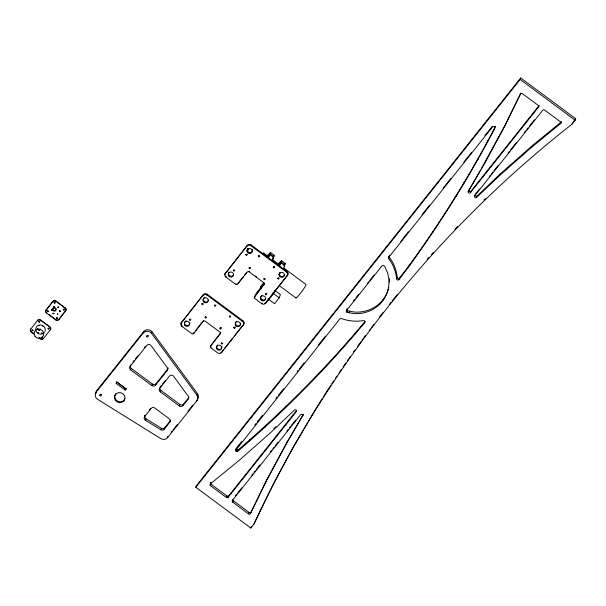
<?xml version="1.0" encoding="UTF-8"?>
<svg xmlns="http://www.w3.org/2000/svg" width="606" height="606" viewBox="0 0 606 606"><rect width="100%" height="100%" fill="white"/><g stroke="black" fill="none" stroke-linecap="round" stroke-linejoin="round"><path stroke-width="0.91" d="M235.673 450.379L339.58 319.173L340.814 318.362L342.64 318.983A42.337 39.86 20.4 0 0 363.077 320.68L363.426 320.604A1.318 1.242 20.4 0 1 364.933 321.438L365.001 321.68A1.318 1.242 20.4 0 1 364.888 322.422L364.418 322.998C325.93 369.296 283.267 412.088 237.666 451.379L236.688 451.5L235.749 450.682L236.484 448.001L241.786 441.335M221.607 342.655L221.925 343.367L222.713 343.291M266.867 293.546L266.39 294.137L265.579 293.668M302.795 415.989L302.833 415.708A1.326 1.242 20.4 0 0 300.455 414.875L232.431 500.404A1.326 1.242 20.4 0 0 232.712 502.169L248.521 513.896A1.326 1.242 20.4 0 0 250.286 513.782L266.329 481.028L286.6 443.387L303.356 414.481L287.161 441.88L266.89 479.52L250.399 513.638M480.603 169.877L468.09 191.799A1.326 1.242 20.4 0 0 470.461 192.64L538.492 107.103L539.052 105.596L471.021 191.132L470.461 192.64M468.688 190.019L468.65 190.299A1.326 1.242 20.4 0 0 471.021 191.132M408.346 267.291C440.539 222.94 469.756 176.429 495.026 127.783L494.443 126.389L492.701 126.646L388.696 257.429L388.59 258.467L389.643 259.883M216.016 305.076L215.289 305.598L214.713 305.045M220.19 327.482L220.902 328.361L221.402 327.505M247.399 254.255L246.672 254.785L246.097 254.232M234.105 326.892L234.817 327.77L235.325 326.922M258.717 255.421L258.944 256.164L259.86 256.065M273.548 266.375L274.086 267.246L274.76 266.398M34.731 334.648L31.156 331.99A2.113 1.992 20.4 0 1 30.709 329.172L30.8 328.922A2.113 1.992 20.4 0 0 30.565 330.906M31.156 331.99L31.247 331.74A2.113 1.992 20.4 0 1 30.694 331.141M37.663 320.294L37.572 320.544A2.113 1.992 20.4 0 1 40.511 320.226L49.821 327.126A2.113 1.992 20.4 0 1 50.26 329.952L50.359 329.702A2.113 1.992 20.4 0 0 49.912 326.876L40.602 319.976A2.113 1.992 20.4 0 0 37.663 320.294L30.709 329.172M46.033 310.211L52.987 301.334A2.113 1.992 20.4 0 1 55.926 301.015L65.236 307.916A2.113 1.992 20.4 0 1 65.683 310.742L58.729 319.62A2.113 1.992 20.4 0 1 55.79 319.93L46.48 313.029A2.113 1.992 20.4 0 1 46.033 310.211L52.987 301.334M46.48 313.029L46.571 312.779A2.113 1.992 20.4 0 1 45.798 311.696M39.026 337.83L40.458 338.89L39.125 337.58M52.896 301.583A2.113 1.992 20.4 0 1 55.835 301.265L55.926 301.015M40.458 338.89A2.113 1.992 20.4 0 0 43.405 338.58L43.496 338.33A2.113 1.992 20.4 0 1 42.647 338.943M55.79 319.93L55.881 319.68A2.113 1.992 20.4 0 0 56.623 320.044M58.729 319.62L65.683 310.742M65.584 310.992A2.113 1.992 20.4 0 0 65.145 308.166L65.236 307.916M96.225 392.09L96.778 390.582L143.683 331.618A5.295 4.984 20.4 0 1 152.174 331.974L197.389 393.506A5.295 4.984 20.4 0 1 197.359 399.415L196.798 400.922L167.688 437.524A5.295 4.984 20.4 0 1 160.719 438.562L97.71 399.407A5.295 4.984 20.4 0 1 96.225 392.09L143.122 333.118L143.683 331.618M116.178 383.363L116.337 382.462L117.291 382.409L125.684 388.643A0.795 0.75 20.4 0 1 125.995 389.749A0.795 0.75 20.4 0 1 124.821 389.855L116.299 383.522L116.738 381.856M116.299 383.522L116.86 382.022L125.374 388.348A0.795 0.75 20.4 0 0 126.336 388.446M116.458 383.659L117.019 382.151M168.195 368.069A2.644 2.492 20.4 0 1 167.748 369.009L167.188 370.508L155.515 385.189A2.644 2.492 20.4 0 1 151.841 385.575L130.684 369.895L131.244 368.387A2.644 2.492 20.4 0 1 130.252 365.729M124.821 389.855L125.374 388.348M196.798 400.922A5.295 4.984 20.4 0 0 196.829 395.014L151.614 333.482L152.174 331.974M151.841 385.575L152.401 384.075A2.644 2.492 20.4 0 0 156.075 383.681L167.748 369.009M155.515 385.189L156.075 383.681M170.65 420.17A2.644 2.492 20.4 0 1 170.316 420.731L169.756 422.238L164.203 429.222A2.644 2.492 20.4 0 1 160.817 429.805L145.417 420.231A2.644 2.492 20.4 0 1 144.675 416.572L145.235 415.072M195.647 330.611L203.608 320.604L193.662 333.512A1.326 1.242 20.4 0 1 191.822 333.709L181.883 326.339A2.644 2.492 20.4 0 1 181.33 322.809L203.442 294.607A2.644 2.492 20.4 0 1 207.116 294.213L243.074 320.869A2.644 2.492 20.4 0 1 243.627 324.399L221.516 352.601A2.644 2.492 20.4 0 1 217.842 352.995L210.865 347.821A1.326 1.242 20.4 0 1 210.585 346.056L220.531 333.149A1.326 1.242 20.4 0 0 220.789 332.391M145.417 420.231L145.978 418.731A2.644 2.492 20.4 0 1 145.039 415.352M181.883 326.339L182.164 325.581M183.012 405.573L183.573 404.066L188.739 397.574L188.178 399.081L183.012 405.573A2.644 2.492 20.4 0 1 179.338 405.967L160.302 391.855L160.863 390.347A2.644 2.492 20.4 0 1 159.87 387.688M181.33 322.809L203.442 294.607M203.161 295.357A2.644 2.492 20.4 0 1 206.835 294.963L207.116 294.213M193.662 333.512L193.943 332.755A1.326 1.242 20.4 0 1 193.079 333.224M160.817 429.805L161.378 428.298A2.644 2.492 20.4 0 0 164.764 427.715L170.316 420.731M164.203 429.222L164.764 427.715M264.224 284.593A1.326 1.242 20.4 0 0 263.943 282.828L249.134 271.852A1.326 1.242 20.4 0 0 247.301 272.049L237.628 284.206A1.326 1.242 20.4 0 1 235.795 284.403L225.849 277.033A2.644 2.492 20.4 0 1 225.296 273.503L247.407 245.301A2.644 2.492 20.4 0 1 251.081 244.907L287.039 271.564A2.644 2.492 20.4 0 1 287.592 275.094L265.489 303.295A2.644 2.492 20.4 0 1 261.807 303.689L254.831 298.516A1.326 1.242 20.4 0 1 254.55 296.751L264.496 283.843L254.55 296.751M225.849 277.033L226.129 276.275M179.338 405.967L179.899 404.46A2.644 2.492 20.4 0 0 183.573 404.066M225.296 273.503L247.407 245.301M210.865 347.821L211.146 347.071M246.915 251.035L247.763 248.74M248.596 248.505L247.46 251.573L249.574 253.141M235.795 284.403L236.075 283.646M247.127 246.051A2.644 2.492 20.4 0 1 250.801 245.657L251.081 244.907M196.829 395.014L197.389 393.506M210.585 346.056L220.531 333.149M249.134 271.852L249.414 271.102M221.516 352.601L221.796 351.851A2.644 2.492 20.4 0 1 221.576 352.094M243.347 325.157A2.644 2.492 20.4 0 0 242.794 321.627L243.074 320.869M268.663 257.891L269.844 254.717L273.647 257.535L272.465 260.716M267.344 256.596A8.734 0.864 -53.4 0 1 268.216 256.156L270.624 252.611L274.435 255.429L272.973 257.944M255.671 294.948L256.293 293.274L264.087 283.472L263.466 285.146M260.565 286.797L260.656 286.547A0.795 0.75 20.4 0 0 260.822 287.608L260.731 287.858A0.795 0.75 20.4 0 1 260.565 286.797L263.815 282.578M261.807 303.689L262.087 302.939M195.799 487.277L196.359 485.77L520.705 77.954L575.7 118.723L575.139 120.23L572.019 124.154A1212.242 1141.295 20.4 0 0 253.914 524.129L250.801 528.046L195.799 487.277L520.145 79.454L520.705 77.954M265.489 303.295L272.662 293.88M279.661 266.049L280.843 262.868L284.653 265.693L283.472 268.867M278.343 264.746A8.734 0.864 -53.4 0 1 279.214 264.314L281.623 260.762L285.434 263.587L283.972 266.095M266.867 301.114L266.246 302.788L274.041 292.986L274.662 291.312M287.32 275.851A2.644 2.492 20.4 0 0 286.759 272.321L287.039 271.564M268.026 298.856L274.541 303.689L279.214 297.804L280.396 294.63L274.609 290.335M210.32 483.921L238.84 460.651L271.276 432.017L294.781 409.739A1.326 1.242 20.4 0 1 296.228 411.739L228.204 497.268A1.326 1.242 20.4 0 1 226.364 497.465L210.555 485.747A1.326 1.242 20.4 0 1 210.206 484.073L210.88 482.421M210.555 485.747L211.115 484.239A1.326 1.242 20.4 0 1 210.683 482.724M235.681 450.069L236.325 448.266L236.673 449.697L238.226 449.879C283.828 410.58 326.49 367.797 364.979 321.491L364.418 322.998M235.749 450.682L236.31 449.175M235.901 450.962L236.461 449.455M236.12 451.205L236.673 449.697M236.385 451.387L236.946 449.879M236.688 451.5L237.249 450M237.014 451.546L237.575 450.038M237.332 451.515L237.893 450.008M237.666 451.379L238.226 449.879M226.364 497.465L226.924 495.958A1.326 1.242 20.4 0 0 228.757 495.769L296.788 410.232M228.204 497.268L228.757 495.769M249.225 441.176L249.786 439.676M232.712 502.169L233.272 500.67A1.326 1.242 20.4 0 1 232.734 499.662M264.928 427.313L265.489 425.813M285.441 407.74L286.002 406.232M248.521 513.896L249.081 512.388A1.326 1.242 20.4 0 0 250.839 512.275L250.952 512.146M296.167 397.506L296.728 395.998M266.329 481.028L266.89 479.52M250.801 528.046L251.361 526.546M253.914 524.129L273.23 484.224M286.6 443.387L287.161 441.88M346.541 310.416L382.068 265.746C385.128 263.655 385.787 270.42 387.075 271.541A34.398 32.391 20.4 0 1 353.699 313.567L346.973 312.279A1.326 1.242 20.4 0 1 346.541 310.416L347.102 308.916A1.326 1.242 20.4 0 0 347.533 310.78L354.26 312.06A34.398 32.391 20.4 0 0 388.81 287.373M326.172 366.554L326.725 365.047M347.132 312.355L347.692 310.848M349.011 312.741L349.571 311.234M354.889 334.504L355.449 332.997M388.544 257.8C389.537 254.202 388.491 257.671 390.203 258.376A42.337 39.86 20.4 0 1 397.18 277.003L396.635 278.851A1.318 1.242 20.4 0 0 397.854 280.04L398.119 280.04A1.318 1.242 20.4 0 0 398.831 279.745L408.338 267.307L408.906 265.784C441.138 221.463 470.264 174.892 495.587 126.283M388.529 258.201L389.605 255.474L388.552 258.338M388.643 258.595L389.15 256.959M398.831 279.745L399.399 278.23L408.898 265.799M399.278 279.161L399.839 277.654M432.995 232.234L433.563 230.719M456.22 196.261L456.788 194.746M463.688 183.618L464.249 182.111M477.982 159.423L478.551 157.908M487.8 141.206L488.36 139.698M476.414 197.662L499.647 175.49L532.076 146.857L560.603 123.586L560.876 122.548L560.368 121.768L544.559 110.042A1.326 1.242 20.4 0 0 542.718 110.239L474.695 195.776A1.326 1.242 20.4 0 0 476.142 197.768L476.967 196.162L500.208 173.983L532.636 145.357L561.156 122.079M499.647 175.49L500.208 173.983M532.076 146.857L532.636 145.357M560.603 123.586L561.164 122.071M560.709 123.435L561.361 121.768M572.019 124.154L572.579 122.647M267.685 257.588L269.844 254.717M278.684 265.739L280.843 262.868M520.728 93.142L505.154 124.98L481.55 168.263M273.67 483.406L293.509 446.584L303.038 430.457M56.691 317.809C55.82 319.097 58.237 319.074 57.525 317.802M32.822 330.74C33.762 328.982 30.747 330.05 32.345 330.921C34.103 329.588 30.626 330.27 32.822 330.581M47.397 310.901C46.601 312.938 49.533 311.014 47.397 311.06M60.32 311.083L59.646 311.158L59.797 310.583M250.573 267.708L249.892 268.072L249.308 267.526M303.992 428.843L307.803 422.397M308.272 421.602L315.271 409.747A1212.242 1141.295 20.4 0 1 322.187 398.71M468.127 191.557L484.338 164.12L504.616 126.48L520.637 93.725A1.326 1.242 20.4 0 1 522.402 93.619L538.211 105.338A1.326 1.242 20.4 0 1 538.492 107.103M48.245 328.126L48.738 328.944L49.078 328.157M43.405 338.58L50.359 329.702M132.994 361.971L134.138 360.525M135.289 359.078L138.168 355.464M144.493 347.511L145.645 346.064M237.908 283.449L243.597 276.298M244.733 274.874L246.437 272.723M160.302 386.817L161.438 385.386M162.582 383.954L165.423 380.379M149.349 409.891L150.53 408.414M144.675 416.572L151.144 408.436A2.644 2.492 20.4 0 1 154.818 408.043L169.203 418.708A2.644 2.492 20.4 0 1 169.756 422.238M272.17 259.398L273.647 257.535M278.79 274.753L280.548 272.548M222.372 351.132L223.523 349.685M224.667 348.238L232.712 338.125M234.439 335.959L243.627 324.399M272.995 293.418L287.592 275.094M171.165 432.358L172.324 430.896M173.49 429.427L177.566 424.306M188.042 411.133L192.7 405.278M254.74 425.048L255.921 423.564M257.095 422.079L262.398 415.421M275.942 398.384L277.124 396.907M278.298 395.423L283.6 388.757M297.145 371.728L298.326 370.243M299.5 368.766L304.212 362.842M318.347 345.064L325.414 336.178M353.51 300.856L354.677 299.394M355.843 297.932L358.752 294.266M367.486 283.282L368.653 281.82M369.819 280.351L373.894 275.23M400.793 241.4L408.452 231.78M421.996 214.744L429.654 205.116M443.198 188.087L450.856 178.459M463.81 162.166L471.468 152.538M485.012 135.509L492.08 126.624M382.856 299.894L382.31 301.387M235.34 495.95L236.507 494.481M237.681 493.004L241.786 487.838M251.755 475.309L252.929 473.831M254.103 472.354L255.277 470.885M256.452 469.408L259.966 464.984M270.526 451.712L271.693 450.235M272.867 448.758L274.041 447.289M275.215 445.811L278.146 442.122M286.941 431.063L288.115 429.586M289.289 428.116L290.463 426.639M291.637 425.162L295.743 420.003M475.255 194.268L479.361 189.11M489.33 176.573L490.504 175.096M491.671 173.627L492.845 172.149M494.019 170.672L498.124 165.514M508.093 152.977L509.267 151.5M510.441 150.03L516.304 142.652M524.516 132.328L525.69 130.858M526.864 129.381L528.031 127.904M529.205 126.434L534.484 119.799M573.624 121.336L575.7 118.723M399.399 278.23L399.384 278.245A1.318 1.242 20.4 0 1 398.68 278.54L398.415 278.54A1.318 1.242 20.4 0 1 397.195 277.351M38.542 325.702L39.163 325.71M57.835 314.181C56.714 314.309 57.759 314.37 57.479 313.597M234.802 270.238L234.196 270.465L233.621 269.912M203.305 303.856L202.54 304.038L202.124 303.371M261.618 286.956L262.08 286.843M273.882 428.563L275.935 426.601M48.147 311.613L47.298 311.264L48.132 310.817M265.178 278.934L264.118 278.502M206.404 317.264L205.752 317.332L205.343 316.665M279.101 278.351L278.04 277.912M230.598 316.438L229.545 315.999M270.624 252.611L270.162 252.831A13.059 1.295 -53.4 0 0 267.291 255.671M273.965 255.656L274.435 255.429M281.623 260.762L281.161 260.989A13.059 1.295 -53.4 0 0 278.29 263.822M284.971 263.807L285.434 263.587M476.967 196.162L476.702 196.268A1.326 1.242 20.4 0 1 475.006 194.837M54.601 302.083C52.76 303.454 56.411 303.492 54.737 302.091M58.259 306.931C56.835 308.022 59.608 308.06 58.365 306.939M42.746 326.172L43.208 326.301M39.67 321.157C37.777 320.733 39.579 323.581 39.875 321.491M145.978 418.731L161.09 428.109M520.145 79.454L575.139 120.23M270.155 253.876L273.965 256.702M281.154 262.034L284.964 264.86M263.602 253.05L268.14 256.414M272.67 259.777L279.472 264.814M284.002 268.178L305.909 284.419A8.469 0.841 -53.4 0 1 300.917 292.713A8.469 0.841 -53.4 0 1 296.084 297.281M250.801 245.657L286.759 272.321M279.427 285.729L296.046 298.046M255.262 276.01L256.527 276.95M272.708 292.978L279.214 297.804M260.959 298.872L263.224 300.546M206.835 294.963L242.794 321.627M55.835 301.265L65.145 308.166M131.244 368.387L152.401 384.075M160.863 390.347L179.899 404.46M48.722 314.37L55.161 319.15M31.247 331.74L33.398 333.33M211.115 484.239L226.924 495.958M233.272 500.67L249.081 512.388M42.109 337.012L41.935 337.784L41.185 337.262M396.635 278.851L396.619 278.51A42.337 39.86 20.4 0 0 389.65 259.868M190.951 319.082L190.405 319.779L189.655 319.059M323.187 397.135A1212.242 1141.295 20.4 0 1 330.77 385.408M331.793 383.848A1212.242 1141.295 20.4 0 1 333.845 380.742M335.391 378.417A1212.242 1141.295 20.4 0 1 336.944 376.091M339.019 373.001A1212.242 1141.295 20.4 0 1 341.11 369.918M343.216 366.842A1212.242 1141.295 20.4 0 1 345.852 363.002M347.45 360.706A1212.242 1141.295 20.4 0 1 350.116 356.889M353.343 352.321A1212.242 1141.295 20.4 0 1 354.964 350.041M357.676 346.253A1212.242 1141.295 20.4 0 1 360.956 341.716M362.055 340.216A1212.242 1141.295 20.4 0 1 363.153 338.709M363.706 337.959A1212.242 1141.295 20.4 0 1 365.365 335.701M369.259 330.467A1212.242 1141.295 20.4 0 1 370.38 328.967M371.501 327.482A1212.242 1141.295 20.4 0 1 373.75 324.498M379.417 317.089A1212.242 1141.295 20.4 0 1 382.848 312.666M389.203 304.598A1212.242 1141.295 20.4 0 1 390.946 302.409M392.12 300.955A1212.242 1141.295 20.4 0 1 397.4 294.418M427.071 259.527A1212.242 1141.295 20.4 0 1 428.934 257.429M431.434 254.641A1212.242 1141.295 20.4 0 1 433.313 252.558M454.977 229.235A1212.242 1141.295 20.4 0 1 457.568 226.53M484.035 199.957A1212.242 1141.295 20.4 0 1 485.383 198.647M389.446 278.677A34.398 32.391 20.4 0 1 389.491 282.191M263.11 253.361A8.469 0.841 -53.4 0 1 263.572 253.816M233.605 274.753A2.644 2.492 20.4 0 1 229.901 275.927A2.644 2.492 20.4 0 1 229.023 272.215M265.542 302.788A2.644 2.492 20.4 0 1 265.004 303.174M264.701 303.318A2.644 2.492 20.4 0 1 264.375 303.417M254.861 297.523A1.326 1.242 20.4 0 1 254.831 296.001M225.167 274.919A2.644 2.492 20.4 0 1 225.576 272.745M265.807 298.478A2.644 2.492 20.4 0 1 262.171 299.826A2.644 2.492 20.4 0 1 261.103 296.152M261.55 295.675A2.644 2.492 20.4 0 1 262.118 295.327M252.475 250.619A2.644 2.492 20.4 0 1 248.907 252.543A2.644 2.492 20.4 0 1 247.748 248.672M252.27 249.324A2.644 2.492 20.4 0 1 252.46 249.96M284.464 275.086A2.644 2.492 20.4 0 1 280.745 276.222A2.644 2.492 20.4 0 1 279.904 272.511M189.784 322.771A2.644 2.492 20.4 0 1 186.58 325.49A2.644 2.492 20.4 0 1 185.057 321.521M185.527 321.066A2.644 2.492 20.4 0 1 186.11 320.741M221.319 352.306A2.644 2.492 20.4 0 1 220.735 352.624M220.251 333.898A1.326 1.242 20.4 0 0 219.978 332.133L205.169 321.157A1.326 1.242 20.4 0 0 203.328 321.354M210.661 346.39A1.326 1.242 20.4 0 1 210.865 345.306M181.474 324.831A2.644 2.492 20.4 0 1 181.315 324.536M181.126 323.899A2.644 2.492 20.4 0 1 181.611 322.051M221.91 346.488A2.644 2.492 20.4 0 1 218.524 349.268A2.644 2.492 20.4 0 1 217.584 344.981M208.509 299.925A2.644 2.492 20.4 0 1 204.942 301.841A2.644 2.492 20.4 0 1 203.783 297.978M204.26 297.523A2.644 2.492 20.4 0 1 204.843 297.205M240.65 323.104A2.644 2.492 20.4 0 1 237.09 325.68A2.644 2.492 20.4 0 1 236.408 321.362M40.299 329.369A1.591 1.492 20.4 0 1 37.443 328.732M40.238 329.111A1.591 1.492 20.4 0 1 38.011 328.899M44.359 332.474A4.871 4.583 20.4 0 1 36.224 331.58A4.871 4.583 20.4 0 1 40.216 324.945A4.871 4.583 20.4 0 1 44.973 331.444M40.291 329.482A1.651 1.56 20.4 0 1 37.375 328.581M42.117 339.072A2.113 1.992 20.4 0 1 41.572 339.057M40.784 338.792A2.113 1.992 20.4 0 1 40.557 338.64M40.382 329.232A1.651 1.56 20.4 0 1 37.572 328.732M188.178 399.081A2.644 2.492 20.4 0 0 188.193 396.119L173.664 376.341A2.644 2.492 20.4 0 0 169.415 376.167L159.742 388.325A2.644 2.492 20.4 0 0 160.302 391.855M167.832 436.479A5.295 4.984 20.4 0 1 167.354 436.881M143.122 333.118A5.295 4.984 20.4 0 1 151.614 333.482M167.188 370.508A2.644 2.492 20.4 0 0 167.203 367.554L150.977 345.481A2.644 2.492 20.4 0 0 146.803 345.397L130.131 366.365A2.644 2.492 20.4 0 0 130.684 369.895M95.763 393.802A5.295 4.984 20.4 0 1 96.778 390.582M148.228 335.451A0.795 0.75 20.4 0 1 147.622 335.444M101.573 394.271A0.795 0.75 20.4 0 1 100.46 394.233M130.502 365.13A2.644 2.492 20.4 0 1 130.691 364.865M124.942 398.801A5.295 4.984 20.4 0 1 117.503 401.081A5.295 4.984 20.4 0 1 115.814 393.65M45.738 311.431A2.113 1.992 20.4 0 1 46.124 309.954M58.82 319.37A2.113 1.992 20.4 0 1 57.169 320.12M221.326 343.405C222.144 345.837 223.273 341.761 221.326 343.405M265.299 294.099C266.117 296.531 267.246 292.456 265.299 294.099M37.701 332.452L38.436 332.747L37.701 332.452M41.753 333.035L42.481 333.338L41.753 333.035M51.396 309.863L52.131 310.166L51.442 309.78M51.487 309.613L52.222 309.916L51.487 309.613M53.813 306.825C54.495 308.545 54.949 305.212 53.813 306.825M53.025 313.484L53.76 313.787L53.025 313.484M53.123 313.234L53.851 313.537L53.123 313.234M59.494 311.037L60.229 311.332L59.494 311.037M189.413 319.65C189.928 322.15 191.557 318.248 189.413 319.65M201.889 303.97C202.404 306.469 204.033 302.561 201.889 303.97M205.101 317.256C205.623 319.756 207.244 315.855 205.101 317.256M214.471 305.477C214.994 307.977 216.615 304.076 214.471 305.477M233.378 270.344C233.901 272.844 235.522 268.943 233.378 270.344M219.91 328.24C220.425 330.74 222.054 326.831 219.91 328.24M229.303 316.43C229.818 318.93 231.439 315.022 229.303 316.43M245.854 254.664C246.377 257.164 247.998 253.255 245.854 254.664M249.074 267.95C249.589 270.458 251.21 266.549 249.074 267.95M233.825 327.649C234.348 330.149 235.969 326.24 233.825 327.649M258.436 256.171C258.959 258.671 260.58 254.77 258.436 256.171M263.875 278.934C264.398 281.434 266.019 277.525 263.875 278.934M273.268 267.125C273.783 269.625 275.412 265.716 273.268 267.125M277.798 278.343C278.313 280.843 279.934 276.934 277.798 278.343M48.086 328.49C48.465 330.497 49.813 327.391 48.086 328.49M63.41 309.53C63.532 311.476 65.546 308.651 63.668 309.075C63.198 311.007 65.327 308.765 63.471 309.53M56.691 317.968C56.669 319.498 58.403 317.605 56.691 317.968M54.26 302.432C54.161 303.947 55.987 302.121 54.26 302.432M53.934 306.674L54.57 306.931L53.934 306.674M38.935 321.392C38.837 322.907 40.663 321.082 38.935 321.392M58.07 307.212L58.57 307.613L58.07 307.212M260.686 299.409A2.644 2.492 20.4 0 0 265.231 299.811A2.644 2.492 20.4 0 0 263.163 295.857A2.644 2.492 20.4 0 0 260.686 299.409M279.684 276.321A2.644 2.492 20.4 0 0 284.184 275.836A2.644 2.492 20.4 0 0 281.343 272.336A2.644 2.492 20.4 0 0 279.684 276.321M228.833 276.025A2.644 2.492 20.4 0 0 233.325 275.503A2.644 2.492 20.4 0 0 230.454 272.026A2.644 2.492 20.4 0 0 228.833 276.025M247.528 252.482A2.644 2.492 20.4 0 0 252.035 251.998A2.644 2.492 20.4 0 0 249.195 248.498A2.644 2.492 20.4 0 0 247.528 252.482M216.713 348.708A2.644 2.492 20.4 0 0 221.258 349.117A2.644 2.492 20.4 0 0 219.198 345.162A2.644 2.492 20.4 0 0 216.713 348.708M235.719 325.627A2.644 2.492 20.4 0 0 240.218 325.142A2.644 2.492 20.4 0 0 237.378 321.642A2.644 2.492 20.4 0 0 235.719 325.627M184.868 325.331A2.644 2.492 20.4 0 0 189.36 324.808A2.644 2.492 20.4 0 0 186.489 321.331A2.644 2.492 20.4 0 0 184.868 325.331M203.563 301.788A2.644 2.492 20.4 0 0 208.063 301.303A2.644 2.492 20.4 0 0 205.222 297.804A2.644 2.492 20.4 0 0 203.563 301.788M35.133 336.451A4.871 4.583 20.4 0 0 43.42 335.626A4.871 4.583 20.4 0 0 38.246 329.149A4.871 4.583 20.4 0 0 35.133 336.451M146.735 336.701A0.795 0.75 20.4 0 0 148.084 336.557A0.795 0.75 20.4 0 0 147.235 335.504A0.795 0.75 20.4 0 0 146.735 336.701M99.77 395.582A0.795 0.75 20.4 0 0 101.134 395.627A0.795 0.75 20.4 0 0 100.452 394.476A0.795 0.75 20.4 0 0 99.77 395.582M115.625 400.596A5.295 4.984 20.4 0 0 124.631 399.634A5.295 4.984 20.4 0 0 118.95 392.627A5.295 4.984 20.4 0 0 115.625 400.596M53.01 310.386A1.651 1.56 20.4 0 0 55.835 310.181A1.651 1.56 20.4 0 0 54.139 307.939A1.651 1.56 20.4 0 0 53.01 310.386M53.101 310.136A1.651 1.56 20.4 0 0 55.934 309.931A1.651 1.56 20.4 0 0 54.237 307.689A1.651 1.56 20.4 0 0 53.101 310.136"/></g></svg>
